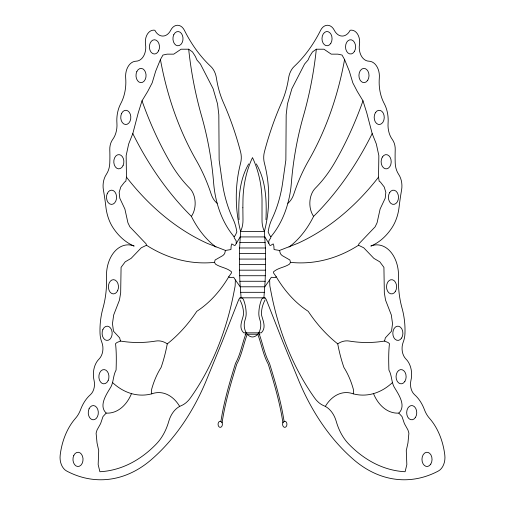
<?xml version="1.0" encoding="UTF-8"?>
<svg xmlns="http://www.w3.org/2000/svg" width="505" height="505" viewBox="0 0 505 505"><rect width="100%" height="100%" fill="white"/><g stroke="black" fill="none" stroke-linecap="round" stroke-linejoin="round"><path stroke-width="0.76" d="M265.624 264.633L265.384 247.987L264.405 231.397A98.305 69.507 -90 0 0 264.405 163.159A16.141 11.413 90 0 1 264.405 151.961A267.498 189.148 -90 0 1 281.531 102.73A76.015 53.751 -90 0 0 288.557 78.187A18.805 13.3 -90 0 1 294.238 66.407A140.245 99.169 90 0 0 320.618 30.262A11.842 8.377 -90 0 1 334.297 30.262A13.717 9.696 90 0 0 350.142 30.262A11.735 8.301 -90 0 1 359.465 44.421A13.768 9.734 -90 0 0 368.865 61.181A15.062 10.649 -90 0 1 379.324 78.004A35.558 25.143 90 0 0 384.217 103.563A27.838 19.689 90 0 1 388.08 123.188A19.72 13.944 -90 0 0 392.297 139.443A13.502 9.551 -90 0 1 395.219 149.859A133.478 94.385 90 0 0 395.219 163.096A17.524 12.391 -90 0 0 398.628 174.326A16.88 11.937 90 0 1 401.576 190.082A206.305 145.876 90 0 0 399.101 207.037A39.908 28.223 90 0 1 391.76 228.033A65.801 46.529 90 0 1 370.853 246.061A30.622 21.652 -90 0 1 398.489 277.093A74.551 52.716 90 0 0 402.062 308.258A60.518 42.792 -90 0 1 404.966 333.388A20.358 14.393 -90 0 1 403.198 342.201A12.941 9.153 -90 0 0 405.969 359.068A18.704 13.225 -90 0 1 410.944 380.341A12.328 8.718 -90 0 0 414.592 394.714A39.1 27.649 -90 0 1 424.408 409.631A27.523 19.461 90 0 0 429.452 418.26A60.196 42.565 90 0 1 444.81 455.112A14.393 10.176 -90 0 1 438.359 471.013A137.133 96.966 90 0 1 353.759 459.714A227.692 161 -90 0 1 299.111 381.445L282.491 340.919L266.419 299.945A4.053 2.866 -90 0 0 263.9 297.824L265.131 281.266L265.624 264.633L239.376 264.633L239.616 247.987L240.595 231.397A98.305 69.507 90 0 1 240.595 163.159A16.141 11.413 -90 0 0 240.595 151.961A267.498 189.148 90 0 0 223.469 102.73A76.015 53.751 -90 0 1 216.443 78.187A18.805 13.3 90 0 0 210.762 66.407A140.245 99.169 -90 0 1 184.382 30.262A11.842 8.377 90 0 0 170.703 30.262A13.717 9.696 90 0 1 154.858 30.262A11.735 8.301 90 0 0 145.535 44.421A13.768 9.734 90 0 1 136.135 61.181A15.062 10.649 -90 0 0 125.676 78.004A35.558 25.143 -90 0 1 120.783 103.563A27.838 19.689 90 0 0 116.92 123.188A19.72 13.944 90 0 1 112.703 139.443A13.502 9.551 -90 0 0 109.781 149.859A133.478 94.385 -90 0 1 109.781 163.096A17.524 12.391 -90 0 1 106.372 174.326A16.88 11.937 90 0 0 103.424 190.082A206.305 145.876 -90 0 1 105.898 207.037A39.908 28.223 -90 0 0 113.24 228.033A65.801 46.529 90 0 0 134.147 246.061A30.622 21.652 90 0 0 106.511 277.093A74.551 52.716 -90 0 1 102.938 308.258A60.518 42.792 90 0 0 100.034 333.388A20.358 14.393 -90 0 0 101.802 342.201A12.941 9.153 -90 0 1 99.03 359.068A18.704 13.225 -90 0 0 94.056 380.341A12.328 8.718 90 0 1 90.408 394.714A39.1 27.649 90 0 0 80.592 409.631A27.523 19.461 -90 0 1 75.548 418.26A60.196 42.565 -90 0 0 60.19 455.112A14.393 10.176 -90 0 0 66.641 471.013A137.133 96.966 -90 0 0 151.241 459.714A227.692 161 -90 0 0 205.889 381.445L222.509 340.919L238.581 299.945A4.053 2.866 -90 0 1 241.1 297.824L239.869 281.266L239.376 264.633M378.535 177.135L378.851 155.59L376.313 143.919L372.185 133.598L366.788 112.95L362.981 100.83L357.269 91.405L352.825 82.877L349.334 71.205L344.574 59.539L342.036 55.051L337.908 54.149L331.242 54.149L323.945 49.212L316.326 49.212L312.519 51.908L309.66 56.396L308.075 59.988L304.584 64.028L291.89 88.71L287.446 103.973L286.177 114.742L285.862 160.079L282.686 182.52A101.505 71.773 -90 0 1 271.892 219.189A34.839 24.631 90 0 0 268.161 231.972L269.638 235.254L270.901 236.744L270.693 237.937L268.799 240.917L268.799 243.296L269.847 245.386L270.693 245.386L273.224 243.896L273.855 245.979L274.064 249.558L279.543 250.448L297.691 243.378A311.61 220.338 -90 0 0 378.535 177.135L379.167 181.175L380.435 182.071L384.248 187.008L385.833 192.392L385.201 198.231L380.12 209.001L377.071 222.812L375.12 226.833L358.954 243.776L358.506 245.253A198.257 140.188 -90 0 1 290.501 262.366L289.447 264.159C284.523 267.486 278.002 267.745 273.432 271.905L273.641 273.098L276.172 276.671A129.097 91.285 90 0 0 308.202 311.32A173.139 122.425 90 0 0 337.738 343.88A126.439 89.404 90 0 0 343.886 367.4A71.659 50.67 -90 0 1 353.197 388.743A6.918 4.892 90 0 1 353.197 393.831A38.721 27.384 90 0 0 325.321 406.411L323.964 405.774A30.925 21.866 -90 0 1 314.653 398.035A236.119 166.959 -90 0 1 271.116 292.464L269.847 285.912L269.638 279.953L271.324 277.27L275.541 277.567L276.172 276.671M265.952 219.656C266.741 200.693 266.091 180.815 256.319 163.936M268.799 243.296L264.809 236.921L240.191 236.921L235.153 245.386L234.307 245.386L231.776 243.896L231.145 245.979L230.936 249.558L225.457 250.448L224.618 253.725L222.932 255.517L215.13 259.987L214.499 262.366L215.553 264.159C220.477 267.486 226.998 267.745 231.568 271.905L231.359 273.098L228.828 276.671L229.459 277.567L233.676 277.27L235.362 279.953L235.153 285.912L233.884 292.464A236.119 166.959 90 0 1 190.347 398.035A30.925 21.866 90 0 1 181.036 405.774L179.679 406.411A26.815 18.963 90 0 0 168.733 421.467A52.236 36.934 -90 0 1 156.342 443.964A143.925 101.77 90 0 1 99.889 471.733L98.159 464.6L98.721 450.599L97.036 442.942L96.102 433.17L97.036 430.001L100.583 423.657L103.014 416.53L106.189 413.096A39.327 27.807 90 0 0 131.502 393.616A75.617 53.473 -90 0 0 151.803 393.831A38.721 27.384 -90 0 1 179.679 406.411M220.919 421.404C223.911 401.664 229.655 382.342 235.538 363.265C240.778 353.721 242.312 342.87 246.257 332.833A11.918 8.427 90 0 1 245.127 319.665A13.774 9.74 -90 0 0 246.169 312.69A30.161 21.33 -90 0 0 243.618 299.945A4.053 2.866 -90 0 0 241.1 297.824M222.105 422.754L220.799 421.334A3.055 2.159 -90 0 0 218.078 424.282A3.055 2.159 -90 0 0 220.799 427.236A3.055 2.159 -90 0 0 222.105 422.754C225.015 402.851 230.829 383.396 236.738 364.168C241.901 354.781 243.448 344.132 247.267 334.241L246.257 332.833M106.189 413.096C98.828 406.121 105.766 395.32 109.926 388.528C113.84 382.954 112.798 375.897 116.087 370.039C116.371 361.226 116.535 352.427 115.538 343.659L116.977 342.497L120.461 341.052A215.332 152.264 90 0 0 155.748 341.052A29.05 20.541 -90 0 1 167.262 343.88A173.139 122.425 90 0 0 196.798 311.32A129.097 91.285 90 0 0 228.828 276.671M236.201 243.296L236.201 240.917L234.307 237.937L234.099 236.744L235.362 235.254L236.839 231.972A34.839 24.631 -90 0 0 233.108 219.189A101.505 71.773 -90 0 1 222.314 182.52L219.138 160.079L218.823 114.742L217.554 103.973L213.11 88.71L200.416 64.028L196.925 59.988L195.34 56.396L192.481 51.908L188.674 49.212L181.055 49.212L173.758 54.149L167.092 54.149L162.964 55.051L160.426 59.539L155.666 71.205L152.175 82.877L147.731 91.405L142.019 100.83L138.212 112.95L132.815 133.598L128.687 143.919L126.149 155.59L126.465 177.135L125.833 181.175L124.565 182.071L120.752 187.008L119.167 192.392L119.799 198.231L124.88 209.001L127.929 222.812L129.88 226.833L146.046 243.776L146.494 245.253A198.257 140.188 90 0 0 214.499 262.366M337.738 343.88A29.05 20.541 90 0 1 349.252 341.052A215.332 152.264 -90 0 0 384.539 341.052L385.359 337.858L391.514 331.185L392.536 323.642L391.306 314.937L385.561 300.14L384.33 292.887L383.92 267.36L379.817 261.849L373.87 258.364L363.745 247.797L358.506 245.253M248.681 163.936C238.909 180.815 238.259 200.693 239.048 219.656M265.062 299.945C262.632 304.559 261.135 309.843 261.539 315.088C263.029 320.953 266.533 327.568 261.331 332.833L243.669 332.833C238.19 327.341 242.375 320.625 243.524 314.489C243.707 309.439 242.305 304.389 239.938 299.945M282.895 422.754L284.201 421.334A3.055 2.159 -90 0 1 286.922 424.282A3.055 2.159 -90 0 1 284.201 427.236A3.055 2.159 -90 0 1 282.895 422.754C279.985 402.851 274.171 383.396 268.262 364.168C263.099 354.781 261.552 344.132 257.733 334.241L258.743 332.833A11.918 8.427 90 0 0 259.873 319.665A13.774 9.74 -90 0 1 258.831 312.69A30.161 21.33 -90 0 1 261.382 299.945A4.053 2.866 90 0 1 263.9 297.824M269.638 279.953L264.803 286.796L240.197 286.796L235.362 279.953M325.321 406.411A26.815 18.963 -90 0 1 336.267 421.467A52.236 36.934 -90 0 0 348.658 443.964A143.925 101.77 90 0 0 405.111 471.733L406.841 464.6L406.279 450.599L407.964 442.942L408.898 433.17L407.964 430.001L404.417 423.657L401.986 416.53L398.811 413.096C406.172 406.121 399.234 395.32 395.074 388.528C391.16 382.954 392.202 375.897 388.913 370.039C388.629 361.226 388.465 352.427 389.462 343.659L388.023 342.497L384.539 341.052M146.494 245.253L141.255 247.797L131.13 258.364L125.183 261.849L121.08 267.36L120.67 292.887L119.439 300.14L113.694 314.937L112.463 323.642L113.486 331.185L119.641 337.858L120.461 341.052M239.862 242.45L265.138 242.45M239.616 247.987L265.384 247.987M239.458 253.535L265.542 253.535M239.376 259.084L265.624 259.084M239.458 270.181L265.542 270.181M239.623 275.73L265.377 275.73M239.869 281.266L265.131 281.266M240.607 292.319L264.393 292.319M239.818 297.824L265.182 297.824M245.102 334.241L246.093 334.241M258.907 334.241L259.898 334.241M225.457 250.448L207.309 243.378A311.61 220.338 -90 0 1 126.465 177.135M258.743 332.833C262.688 342.87 264.222 353.721 269.462 363.265C275.345 382.342 281.089 401.664 284.081 421.404M290.501 262.366L289.87 259.987L282.068 255.517L280.382 253.725L279.543 250.448M234.099 236.744A81.955 57.949 -90 0 1 213.653 183.138A256.887 181.648 90 0 0 201.583 116.017A295.349 208.843 -90 0 1 188.674 49.212M131.502 393.616A75.617 53.473 90 0 1 112.729 382.721M160.426 59.539A264.481 187.014 -90 0 0 196.357 160.521A160.653 113.6 90 0 1 211.223 194.223A20.042 14.172 90 0 0 217.15 203.281M215.963 247.033A98.822 69.879 90 0 1 191.408 216.367A339.272 239.9 -90 0 1 132.815 133.598M142.019 100.83A330.996 234.049 -90 0 0 170.172 162.408A141.305 99.914 -90 0 0 189.627 188.15A18.634 13.174 -90 0 1 191.408 216.367M151.803 393.831A6.918 4.892 90 0 1 151.803 388.743A71.659 50.67 -90 0 1 161.114 367.4A126.439 89.404 -90 0 0 167.262 343.88M270.901 236.744A81.955 57.949 90 0 0 291.347 183.138A256.887 181.648 -90 0 1 303.417 116.017A295.349 208.843 90 0 0 316.326 49.212M398.811 413.096A39.327 27.807 90 0 1 373.498 393.616A75.617 53.473 -90 0 1 353.197 393.831M392.271 382.721A75.617 53.473 90 0 1 373.498 393.616M344.574 59.539A264.481 187.014 -90 0 1 308.643 160.521A160.653 113.6 90 0 0 293.777 194.223A20.042 14.172 -90 0 1 287.85 203.281M372.185 133.598A339.272 239.9 -90 0 1 313.592 216.367A98.822 69.879 -90 0 1 289.037 247.033M362.981 100.83A330.996 234.049 90 0 1 334.828 162.408A141.305 99.914 90 0 1 315.373 188.15A18.634 13.174 -90 0 0 313.592 216.367M242.867 207.77L242.987 219.656A19.695 13.925 90 0 1 240.595 231.397L264.405 231.397A19.695 13.925 90 0 1 262.013 219.656L262.013 199.286A79.992 56.56 -90 0 0 252.5 157.611A79.992 56.56 -90 0 0 242.987 199.286L242.867 207.77M257.733 334.241L247.267 334.241A11.918 8.427 90 0 0 252.5 336.974A11.918 8.427 -90 0 0 257.733 334.241M136.811 71.609A7.127 5.044 90 0 0 140.75 82.631A7.127 5.044 90 0 0 145.528 72.297A7.127 5.044 90 0 0 136.811 71.609M158.658 50.784A7.127 5.044 -90 0 0 154.719 39.762A7.127 5.044 -90 0 0 149.941 50.096A7.127 5.044 -90 0 0 158.658 50.784M173.758 34.75A7.127 5.044 90 0 0 177.697 45.766A7.127 5.044 90 0 0 182.475 35.432A7.127 5.044 90 0 0 173.758 34.75M117.652 290.697A7.127 5.044 -90 0 0 113.713 279.675A7.127 5.044 -90 0 0 108.935 290.009A7.127 5.044 -90 0 0 117.652 290.697M102.919 329.386A7.127 5.044 90 0 0 106.858 340.408A7.127 5.044 90 0 0 111.637 330.074A7.127 5.044 90 0 0 102.919 329.386M108.127 380.612A7.127 5.044 -90 0 0 104.188 369.591A7.127 5.044 -90 0 0 99.409 379.924A7.127 5.044 -90 0 0 108.127 380.612M89.069 408.772A7.127 5.044 90 0 0 93.008 419.794A7.127 5.044 90 0 0 97.787 409.46A7.127 5.044 90 0 0 89.069 408.772M107.325 193.377A7.127 5.044 90 0 0 111.264 204.399A7.127 5.044 90 0 0 116.043 194.065A7.127 5.044 90 0 0 107.325 193.377M73.78 455.472A7.127 5.044 90 0 0 77.713 466.494A7.127 5.044 90 0 0 82.498 456.16A7.127 5.044 90 0 0 73.78 455.472M123.05 165.634A7.127 5.044 -90 0 0 119.111 154.618A7.127 5.044 -90 0 0 114.332 164.952A7.127 5.044 -90 0 0 123.05 165.634M121.566 113.486A7.127 5.044 90 0 0 125.505 124.508A7.127 5.044 90 0 0 130.284 114.174A7.127 5.044 90 0 0 121.566 113.486M367.728 80.27A7.127 5.044 -90 0 0 365.008 68.535A7.127 5.044 -90 0 0 359.181 77.738A7.127 5.044 -90 0 0 367.728 80.27M354.314 51.636A7.127 5.044 -90 0 0 351.594 39.901A7.127 5.044 -90 0 0 345.773 49.105A7.127 5.044 -90 0 0 354.314 51.636M330.781 43.405A7.127 5.044 -90 0 0 328.054 31.67A7.127 5.044 -90 0 0 322.234 40.873A7.127 5.044 -90 0 0 330.781 43.405M395.327 291.543A7.127 5.044 -90 0 0 392.6 279.814A7.127 5.044 -90 0 0 386.779 289.018A7.127 5.044 -90 0 0 395.327 291.543M401.62 338.041A7.127 5.044 -90 0 0 398.893 326.312A7.127 5.044 -90 0 0 393.073 335.516A7.127 5.044 -90 0 0 401.62 338.041M404.852 381.458A7.127 5.044 -90 0 0 402.125 369.729A7.127 5.044 -90 0 0 396.305 378.933A7.127 5.044 -90 0 0 404.852 381.458M415.47 417.427A7.127 5.044 -90 0 0 412.743 405.698A7.127 5.044 -90 0 0 406.923 414.902A7.127 5.044 -90 0 0 415.47 417.427M389.702 192.525A7.127 5.044 90 0 0 392.429 204.26A7.127 5.044 90 0 0 398.249 195.056A7.127 5.044 90 0 0 389.702 192.525M430.759 464.127A7.127 5.044 -90 0 0 428.038 452.392A7.127 5.044 -90 0 0 422.212 461.595A7.127 5.044 -90 0 0 430.759 464.127M382.411 156.979A7.127 5.044 90 0 0 385.138 168.714A7.127 5.044 90 0 0 390.958 159.511A7.127 5.044 90 0 0 382.411 156.979M375.455 112.64A7.127 5.044 90 0 0 378.182 124.369A7.127 5.044 90 0 0 384.002 115.165A7.127 5.044 90 0 0 375.455 112.64"/></g></svg>
